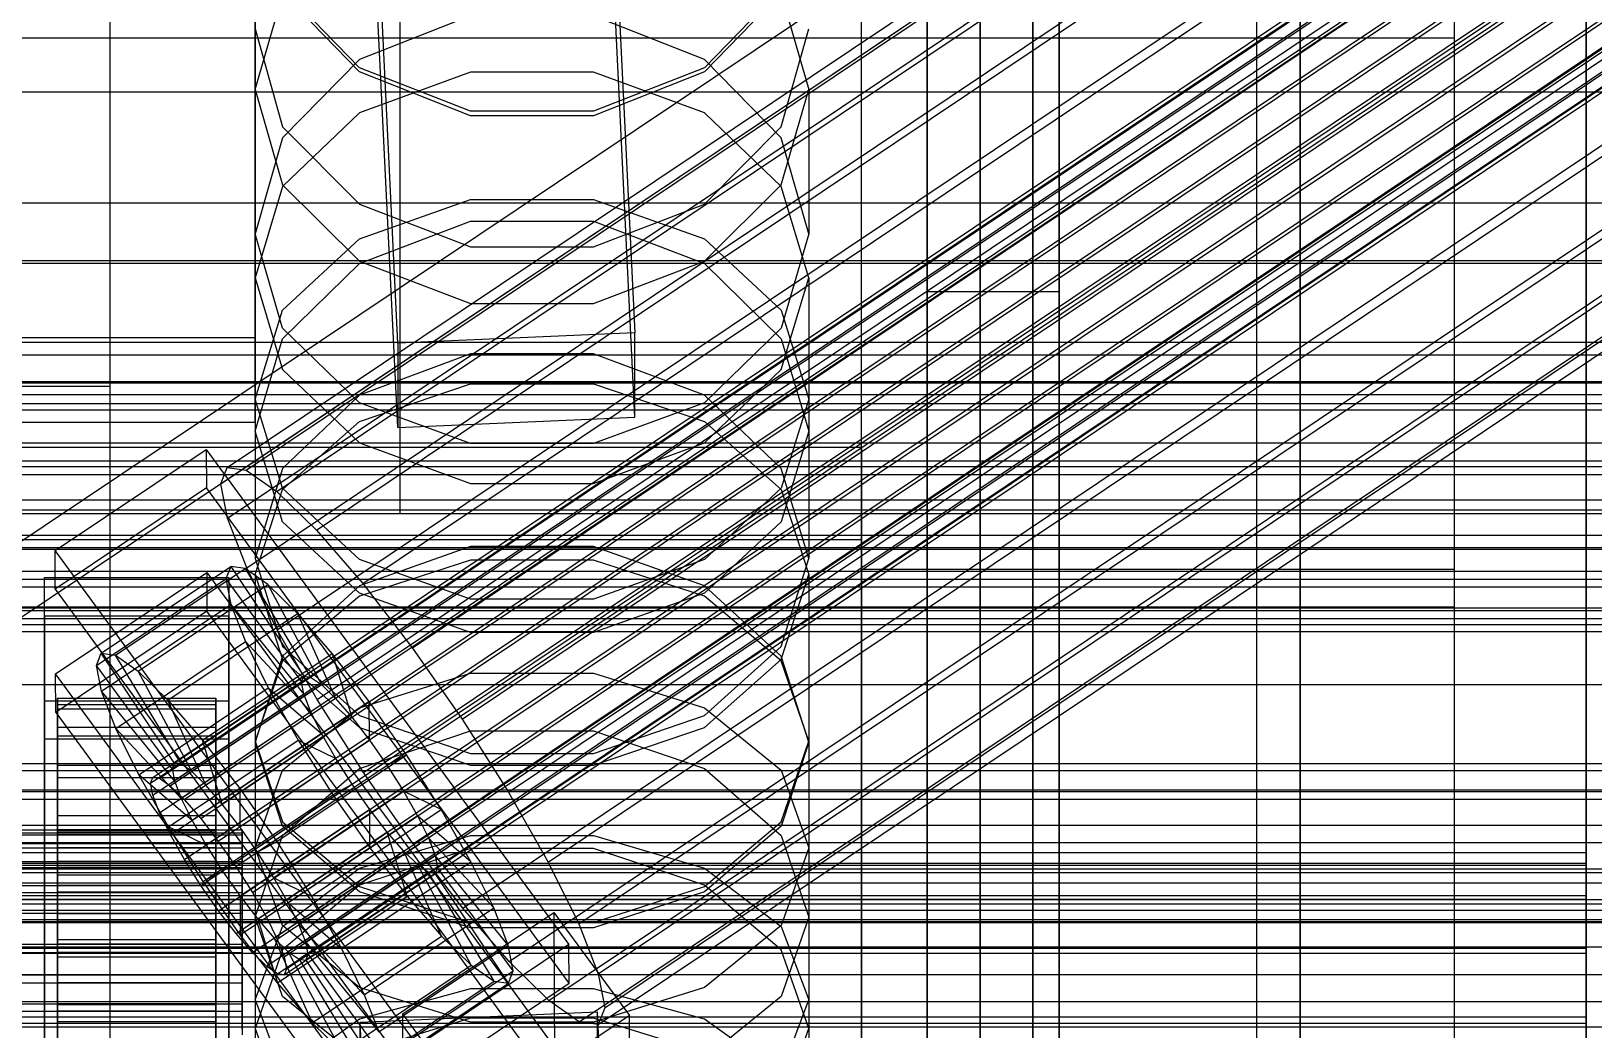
# Model space of a CAD drawing. Header units: millimetres. Extents: x -2500 to 58855, y -53268 to 6837.
# Drawn here: x 132 to 250.5, y -34574.1 to -34498.4 of the extents above; entities that cross this region are included whole.
import ezdxf

# ---------------------------------------------------------------- set-up
doc = ezdxf.new("R2010")
doc.units = ezdxf.units.MM
for name, color, linetype, lineweight in [('COTAS_O', 1, 'Continuous', 0), ('COTAS_R', 1, 'Continuous', 0), ('frontal_briquetadora', 7, 'Continuous', 0), ('frontal_C01', 7, 'Continuous', 0), ('frontal_C02', 7, 'Continuous', 0), ('frontal_C03', 7, 'Continuous', 0), ('frontal_dos-mix', 7, 'Continuous', 0), ('frontal_mezcladora', 7, 'Continuous', 0), ('frontal_secador', 7, 'Continuous', 0), ('frontal_tolva', 7, 'Continuous', 0)]:
    doc.layers.add(name, color=color, linetype=linetype, lineweight=lineweight)
doc.dimstyles.new('R19_100', dxfattribs={"dimtxt": 250, "dimasz": 150, "dimexe": 150, "dimexo": 80, "dimgap": 100, "dimtad": 1, "dimtih": 1, "dimtoh": 1, "dimdsep": 46, "dimcen": 0.09, "dimadec": 0, "dimazin": 0, "dimtfac": 1, "dimtdec": 4, "dimtofl": 0, "dimtmove": 0, "dimatfit": 3, "dimfxl": 1, "dimtolj": 1, "dimtzin": 0, "dimarcsym": 0})

# ---------------------------------------------------------------- blocks, each defined once
blk = doc.blocks.new('*D37')
at = {"layer": 'COTAS_R', "color": 0, "lineweight": -2, "transparency": 16777216}
for p, q in [((-1750, -35420), (-1750, -34450)), ((2600, -35420), (2600, -34450)), ((-1600, -34600), (2450, -34600))]:
    blk.add_line(p, q, dxfattribs=at)
at = {"layer": 'COTAS_R', "color": 0, "transparency": 16777216}
for points in [[(-1600, -34575), (-1600, -34625), (-1750, -34600)], [(2450, -34575), (2450, -34625), (2600, -34600)]]:
    blk.add_solid(points, dxfattribs=at)
at = {"layer": 'Defpoints', "color": 0, "transparency": 16777216}
for p in [(2600, -34600), (-1750, -35500), (2600, -35500)]:
    blk.add_point(p, dxfattribs=at)
blk = doc.blocks.new('*D42')
at = {"layer": 'COTAS_O', "color": 0, "lineweight": -2, "transparency": 16777216}
for p, q in [((-570, -33700), (200, -33700)), ((50, -34750), (50, -33850)), ((-570, -34900), (200, -34900))]:
    blk.add_line(p, q, dxfattribs=at)
at = {"layer": 'COTAS_O', "color": 0, "transparency": 16777216}
for points in [[(25, -33850), (75, -33850), (50, -33700)], [(25, -34750), (75, -34750), (50, -34900)]]:
    blk.add_solid(points, dxfattribs=at)
at = {"layer": 'Defpoints', "color": 0, "transparency": 16777216}
for p in [(-650, -33700), (50, -33700), (-650, -34900)]:
    blk.add_point(p, dxfattribs=at)
blk = doc.blocks.new('*D43')
at = {"layer": 'COTAS_O', "color": 0, "lineweight": -2, "transparency": 16777216}
for p, q in [((-650, -34820), (-650, -34050)), ((650, -34820), (650, -34050)), ((-500, -34200), (500, -34200))]:
    blk.add_line(p, q, dxfattribs=at)
at = {"layer": 'COTAS_O', "color": 0, "transparency": 16777216}
for points in [[(-500, -34175), (-500, -34225), (-650, -34200)], [(500, -34175), (500, -34225), (650, -34200)]]:
    blk.add_solid(points, dxfattribs=at)
at = {"layer": 'Defpoints', "color": 0, "transparency": 16777216}
for p in [(650, -34200), (-650, -34900), (650, -34900)]:
    blk.add_point(p, dxfattribs=at)

msp = doc.modelspace()

# ---------------------------------------------------------------- linework, layer by layer
at = {"layer": 'frontal_briquetadora'}
for p, q in [((210, -34680), (210, -33820)), ((210, -34680), (210, -34260)), ((210, -34680), (210, -34305)), ((200, -34698), (200, -34454.149)), ((204, -34454.149), (204, -34698)), ((210, -34471), (210, -34680)), ((200, -34722), (200, -34478.149)), ((200, -34498.801), (200, -34481.433)), ((200, -34481.959), (200, -34498.57)), ((200, -34482.486), (200, -34499.08)), ((200, -34499.589), (200, -34483.013)), ((200, -34483.291), (200, -34727.142)), ((200, -34715.652), (200, -34483.291)), ((200, -34485.849), (200, -34502.881)), ((200, -34518.149), (200, -34488.149)), ((208, -34518.149), (208, -34488.149)), ((210, -34518.149), (210, -34488.149)), ((200, -34489.719), (200, -34722.08)), ((200, -34716.717), (200, -34489.719)), ((200, -34489.991), (200, -34507.212)), ((200, -34492.29), (200, -34719.288)), ((200, -34492.29), (200, -34713.16)), ((204, -34719.288), (204, -34492.29)), ((208, -34713.16), (208, -34492.29)), ((200, -34510.982), (200, -34493.614)), ((156.906, -34501.17), (151.08, -34495.158)), ((188.92, -34495.158), (183.094, -34501.17)), ((149, -34502.829), (151.08, -34495.6)), ((156.907, -34501.486), (151.08, -34495.478)), ((188.92, -34495.478), (183.093, -34501.486)), ((188.92, -34495.6), (191, -34502.829)), ((210, -34496), (210, -34680)), ((165.326, -34497.219), (156.906, -34500.552)), ((183.094, -34500.552), (174.674, -34497.219)), ((200, -34718.302), (200, -34497.432)), ((208, -34497.432), (208, -34718.302)), ((149, -34498.23), (151.08, -34505.662)), ((188.92, -34505.662), (191, -34498.23)), ((200, -34498.03), (200, -34515.062)), ((200, -34498.57), (200, -34514.607)), ((200, -34513.861), (200, -34498.801)), ((200, -34499.08), (200, -34515.099)), ((200, -34515.589), (200, -34499.589)), ((156.906, -34500.552), (151.08, -34506.493)), ((165.326, -34504.474), (156.906, -34501.17)), ((183.094, -34501.17), (174.674, -34504.474)), ((188.92, -34506.493), (183.094, -34500.552)), ((165.327, -34504.82), (156.907, -34501.486)), ((165.327, -34501.512), (156.907, -34504.604)), ((174.673, -34501.512), (165.327, -34501.512)), ((183.093, -34501.486), (174.673, -34504.82)), ((183.093, -34504.604), (174.673, -34501.512)), ((149, -34502.829), (149, -34513.787)), ((149, -34502.829), (151.08, -34510.058)), ((188.92, -34510.058), (191, -34502.829)), ((191, -34502.829), (191, -34513.787)), ((200, -34502.881), (200, -34516.984)), ((156.907, -34504.604), (151.08, -34510.176)), ((174.674, -34504.474), (165.326, -34504.474)), ((174.673, -34504.82), (165.327, -34504.82)), ((188.92, -34510.176), (183.093, -34504.604)), ((151.08, -34505.662), (156.906, -34511.534)), ((183.094, -34511.534), (188.92, -34505.662)), ((151.08, -34506.493), (149, -34513.787)), ((191, -34513.787), (188.92, -34506.493)), ((200, -34507.212), (200, -34521.811)), ((151.08, -34510.176), (149, -34517.123)), ((151.08, -34510.058), (156.907, -34515.855)), ((183.093, -34515.855), (188.92, -34510.058)), ((191, -34517.123), (188.92, -34510.176)), ((156.906, -34511.534), (165.326, -34514.76)), ((156.907, -34514.166), (165.327, -34511.161)), ((165.327, -34511.161), (174.673, -34511.161)), ((174.673, -34511.161), (183.093, -34514.166)), ((174.674, -34514.76), (183.094, -34511.534)), ((200, -34526.043), (200, -34510.982)), ((156.906, -34516.027), (165.326, -34512.811)), ((165.326, -34512.811), (174.674, -34512.811)), ((174.674, -34512.811), (183.094, -34516.027)), ((151.08, -34520.952), (149, -34513.787)), ((151.08, -34519.58), (156.907, -34514.166)), ((183.093, -34514.166), (188.92, -34519.58)), ((191, -34513.787), (188.92, -34520.952)), ((200, -34524.321), (200, -34513.861)), ((165.326, -34514.76), (174.674, -34514.76)), ((200, -34514.607), (200, -34530.029)), ((200, -34515.062), (200, -34529.165)), ((200, -34515.099), (200, -34530.501)), ((151.08, -34521.752), (156.906, -34516.027)), ((156.907, -34515.855), (165.327, -34519.072)), ((174.673, -34519.072), (183.093, -34515.855)), ((183.094, -34516.027), (188.92, -34521.752)), ((200, -34530.972), (200, -34515.589)), ((149, -34517.123), (149, -34528.769)), ((149, -34517.123), (151.08, -34524.071)), ((188.92, -34524.071), (191, -34517.123)), ((191, -34517.123), (191, -34528.769)), ((200, -34516.984), (200, -34526.011)), ((200, -34518.149), (208, -34518.149)), ((208, -34518.149), (210, -34518.149)), ((149, -34526.331), (151.08, -34519.58)), ((165.327, -34519.072), (174.673, -34519.072)), ((188.92, -34519.58), (191, -34526.331)), ((156.906, -34526.603), (151.08, -34520.952)), ((188.92, -34520.952), (183.094, -34526.603)), ((149, -34528.769), (151.08, -34521.752)), ((188.92, -34521.752), (191, -34528.769)), ((200, -34521.811), (200, -34531.565)), ((165.326, -34522.89), (156.906, -34526.023)), ((174.674, -34522.89), (165.326, -34522.89)), ((183.094, -34526.023), (174.674, -34522.89)), ((151.08, -34524.071), (156.907, -34529.643)), ((183.093, -34529.643), (188.92, -34524.071)), ((200, -34528.587), (200, -34524.321)), ((156.906, -34526.023), (151.08, -34531.596)), ((156.907, -34528.025), (165.327, -34525.158)), ((165.327, -34525.158), (174.673, -34525.158)), ((174.673, -34525.158), (183.093, -34528.025)), ((188.92, -34531.596), (183.094, -34526.023)), ((200, -34526.011), (200, -34528.587)), ((200, -34536.502), (200, -34526.043)), ((149, -34526.331), (149, -34538.419)), ((151.08, -34533.082), (149, -34526.331)), ((165.326, -34529.704), (156.906, -34526.603)), ((183.094, -34526.603), (174.674, -34529.704)), ((191, -34526.331), (188.92, -34533.082)), ((191, -34526.331), (191, -34538.419)), ((151.08, -34533.192), (156.907, -34528.025)), ((183.093, -34528.025), (188.92, -34533.192)), ((151.08, -34535.648), (149, -34528.769)), ((156.907, -34529.643), (165.327, -34532.735)), ((174.674, -34529.704), (165.326, -34529.704)), ((174.673, -34532.735), (183.093, -34529.643)), ((191, -34528.769), (188.92, -34535.649)), ((200, -34529.165), (200, -34538.192)), ((195, -34530), (-195, -34530)), ((195, -34580), (195, -34530)), ((195, -34530), (195, -34537)), ((200, -34530.029), (200, -34544.797)), ((200, -34530.501), (200, -34545.247)), ((151.08, -34531.596), (149, -34538.419)), ((191, -34538.419), (188.92, -34531.596)), ((200, -34545.697), (200, -34530.972)), ((200, -34531.565), (200, -34534.991)), ((149, -34539.635), (151.08, -34533.192)), ((156.907, -34538.496), (151.08, -34533.082)), ((165.327, -34532.735), (174.673, -34532.735)), ((188.92, -34533.082), (183.093, -34538.496)), ((188.92, -34533.192), (191, -34539.635)), ((156.906, -34541.066), (151.08, -34535.648)), ((188.92, -34535.649), (183.094, -34541.066)), ((200, -34540.768), (200, -34536.502)), ((195, -34537), (-195, -34537)), ((165.326, -34537.508), (156.906, -34540.51)), ((174.674, -34537.508), (165.326, -34537.508)), ((183.094, -34540.51), (174.674, -34537.508)), ((195, -34537), (195, -34587)), ((149, -34538.419), (151.08, -34545.1)), ((165.327, -34541.501), (156.907, -34538.496)), ((165.327, -34538.552), (156.907, -34541.275)), ((174.673, -34538.552), (165.327, -34538.552)), ((183.093, -34538.496), (174.673, -34541.501)), ((183.093, -34541.275), (174.673, -34538.552)), ((188.92, -34545.1), (191, -34538.419)), ((200, -34538.192), (200, -34540.768)), ((149, -34539.635), (149, -34552.363)), ((149, -34539.635), (151.08, -34546.078)), ((188.92, -34546.078), (191, -34539.635)), ((191, -34539.635), (191, -34552.363)), ((156.906, -34540.51), (151.08, -34545.844)), ((156.907, -34541.275), (151.08, -34546.182)), ((165.326, -34544.034), (156.906, -34541.066)), ((174.673, -34541.501), (165.327, -34541.501)), ((183.094, -34541.066), (174.674, -34544.034)), ((188.92, -34546.182), (183.093, -34541.275)), ((188.92, -34545.844), (183.094, -34540.51)), ((151.08, -34545.1), (156.906, -34550.353)), ((174.674, -34544.034), (165.326, -34544.034)), ((183.094, -34550.353), (188.92, -34545.1)), ((200, -34544.797), (200, -34558.872)), ((151.08, -34545.844), (149, -34552.363)), ((151.08, -34546.182), (149, -34552.301)), ((151.08, -34546.078), (156.907, -34551.244)), ((183.093, -34551.244), (188.92, -34546.078)), ((191, -34552.363), (188.92, -34545.844)), ((191, -34552.301), (188.92, -34546.182)), ((200, -34545.247), (200, -34559.3)), ((200, -34559.728), (200, -34545.697)), ((156.907, -34549.754), (165.327, -34547.13)), ((165.327, -34547.13), (174.673, -34547.13)), ((174.673, -34547.13), (183.093, -34549.754)), ((151.08, -34554.481), (156.907, -34549.754)), ((183.093, -34549.754), (188.92, -34554.481)), ((156.906, -34550.353), (165.326, -34553.23)), ((174.674, -34553.23), (183.094, -34550.353)), ((156.906, -34554.358), (165.326, -34551.493)), ((156.907, -34551.244), (165.327, -34554.112)), ((165.326, -34551.493), (174.674, -34551.493)), ((174.673, -34554.112), (183.093, -34551.244)), ((174.674, -34551.493), (183.094, -34554.358)), ((149, -34552.301), (149, -34565.638)), ((149, -34552.301), (151.08, -34558.42)), ((151.08, -34558.731), (149, -34552.363)), ((165.326, -34553.23), (174.674, -34553.23)), ((188.92, -34558.42), (191, -34552.301)), ((191, -34552.363), (188.92, -34558.731)), ((191, -34552.301), (191, -34565.638)), ((149, -34560.376), (151.08, -34554.481)), ((151.08, -34559.44), (156.906, -34554.358)), ((165.327, -34554.112), (174.673, -34554.112)), ((183.094, -34554.358), (188.92, -34559.44)), ((188.92, -34554.481), (191, -34560.376)), ((151.08, -34558.42), (156.907, -34563.327)), ((156.906, -34563.729), (151.08, -34558.731)), ((183.093, -34563.327), (188.92, -34558.42)), ((188.92, -34558.731), (183.094, -34563.729)), ((200, -34558.872), (200, -34572.218)), ((200, -34559.3), (200, -34572.623)), ((149, -34565.638), (151.08, -34559.44)), ((149, -34560.376), (149, -34574.101)), ((151.08, -34566.271), (149, -34560.376)), ((165.326, -34560.448), (156.906, -34563.217)), ((156.907, -34561.918), (165.327, -34559.449)), ((174.674, -34560.448), (165.326, -34560.448)), ((165.327, -34559.449), (174.673, -34559.449)), ((174.673, -34559.449), (183.093, -34561.918)), ((183.094, -34563.217), (174.674, -34560.448)), ((188.92, -34559.44), (191, -34565.638)), ((191, -34560.376), (188.92, -34566.271)), ((191, -34560.376), (191, -34574.101)), ((200, -34573.027), (200, -34559.728)), ((151.08, -34566.366), (156.907, -34561.918)), ((183.093, -34561.918), (188.92, -34566.366)), ((156.906, -34563.217), (151.08, -34568.125)), ((165.326, -34566.461), (156.906, -34563.729)), ((156.907, -34563.327), (165.327, -34566.05)), ((174.673, -34566.05), (183.093, -34563.327)), ((183.094, -34563.729), (174.674, -34566.461)), ((188.92, -34568.125), (183.094, -34563.217)), ((151.08, -34571.679), (149, -34565.638)), ((149, -34571.912), (151.08, -34566.366)), ((156.907, -34570.998), (151.08, -34566.271)), ((165.327, -34566.05), (174.673, -34566.05)), ((188.92, -34566.271), (183.093, -34570.998)), ((191, -34565.638), (188.92, -34571.679)), ((188.92, -34566.366), (191, -34571.912)), ((174.674, -34566.461), (165.326, -34566.461)), ((151.08, -34568.125), (149, -34574.101)), ((191, -34574.101), (188.92, -34568.125)), ((165.327, -34573.621), (156.907, -34570.998)), ((165.327, -34571.082), (156.907, -34573.39)), ((174.673, -34571.082), (165.327, -34571.082)), ((183.093, -34570.998), (174.673, -34573.621)), ((183.093, -34573.39), (174.673, -34571.082)), ((149, -34571.912), (149, -34586.193)), ((149, -34571.912), (151.08, -34577.459)), ((156.906, -34576.409), (151.08, -34571.679)), ((188.92, -34571.679), (183.094, -34576.409)), ((188.92, -34577.459), (191, -34571.912)), ((191, -34571.912), (191, -34586.193)), ((200, -34572.218), (200, -34584.801)), ((156.907, -34573.39), (151.08, -34577.548)), ((165.326, -34573.305), (156.906, -34575.925)), ((174.674, -34573.305), (165.326, -34573.305)), ((183.094, -34575.925), (174.674, -34573.305)), ((188.92, -34577.548), (183.093, -34573.39)), ((200, -34572.623), (200, -34585.182)), ((200, -34585.562), (200, -34573.027)), ((149, -34574.101), (151.08, -34579.916)), ((174.673, -34573.621), (165.327, -34573.621)), ((188.92, -34579.916), (191, -34574.101))]:
    msp.add_line(p, q, dxfattribs=at)
at = {"layer": 'frontal_C01'}
for p, q in [((250, -35735.764), (250, -32680.37)), ((250, -32685.104), (250, -35740.498)), ((228.298, -34675.195), (228.298, -34363.008)), ((228.298, -34368.695), (228.298, -34680.882)), ((159.83, -34522.078), (156.962, -34463.259)), ((174.943, -34462.472), (177.811, -34521.291)), ((177.811, -34527.696), (174.943, -34468.877)), ((159.83, -34528.483), (156.962, -34469.663)), ((149, -34476.589), (149, -34521.683)), ((149, -34528.087), (149, -34482.992)), ((-425, -34515.805), (425, -34515.805)), ((177.811, -34521.291), (159.83, -34522.078)), ((177.811, -34527.696), (177.811, -34521.291)), ((149, -34521.683), (131, -34521.683)), ((149, -34528.087), (149, -34521.683)), ((159.83, -34522.078), (159.83, -34528.483)), ((425, -34527.173), (-425, -34527.173)), ((131, -34528.087), (149, -34528.087)), ((159.83, -34528.483), (177.811, -34527.696)), ((425, -34532.07), (-425, -34532.07)), ((-425, -34543.438), (425, -34543.438)), ((-450, -34566.054), (450, -34566.054))]:
    msp.add_line(p, q, dxfattribs=at)
at = {"layer": 'frontal_C02'}
for p, q in [((250, -35767.535), (250, -32976.99)), ((250, -32981.769), (250, -35772.314)), ((146.872, -34531.511), (331.181, -34408.027)), ((148.32, -34531.708), (332.629, -34408.224)), ((146.383, -34532.755), (330.692, -34409.271)), ((150.629, -34533.332), (334.938, -34409.848)), ((141.045, -34555.478), (354.844, -34412.236)), ((141.218, -34555.037), (355.017, -34411.796)), ((141.731, -34555.107), (355.53, -34411.865)), ((146.887, -34535.354), (331.197, -34411.87)), ((141.224, -34556.399), (355.022, -34413.157)), ((142.549, -34555.682), (356.348, -34412.441)), ((143.617, -34556.724), (357.415, -34413.483)), ((153.641, -34536.272), (337.95, -34412.788)), ((141.742, -34557.737), (355.541, -34414.496)), ((144.861, -34558.161), (358.659, -34414.92)), ((148.35, -34539.132), (332.659, -34415.648)), ((142.565, -34559.402), (356.363, -34416.161)), ((359.995, -34416.655), (146.196, -34559.896)), ((157.152, -34540.328), (341.461, -34416.844)), ((143.635, -34561.28), (357.434, -34418.039)), ((147.533, -34561.81), (361.332, -34418.568)), ((144.881, -34563.243), (358.68, -34420.001)), ((148.779, -34563.773), (362.578, -34420.531)), ((150.672, -34543.83), (334.981, -34420.346)), ((345.231, -34421.74), (160.922, -34545.224)), ((146.218, -34565.157), (360.017, -34421.915)), ((149.85, -34565.651), (363.648, -34422.409)), ((147.554, -34566.891), (361.352, -34423.65)), ((150.672, -34567.315), (364.471, -34424.074)), ((148.798, -34568.329), (362.596, -34425.087)), ((151.191, -34568.654), (364.989, -34425.413)), ((149.865, -34569.37), (363.664, -34426.129)), ((151.369, -34569.575), (365.168, -34426.334)), ((153.694, -34549.13), (338.003, -34425.646)), ((150.683, -34569.946), (364.482, -34426.704)), ((151.196, -34570.016), (364.995, -34426.774)), ((164.693, -34550.626), (349.002, -34427.142)), ((157.211, -34554.67), (341.52, -34431.186)), ((168.21, -34556.165), (352.519, -34432.681)), ((160.982, -34560.071), (345.291, -34436.587)), ((171.232, -34561.465), (355.541, -34437.981)), ((164.752, -34564.967), (349.061, -34441.483)), ((173.554, -34566.164), (357.863, -34442.68)), ((168.263, -34569.023), (352.572, -34445.539)), ((175.016, -34569.941), (359.326, -34446.457)), ((171.275, -34571.963), (355.584, -34448.479)), ((175.521, -34572.541), (359.83, -34449.057)), ((173.584, -34573.587), (357.893, -34450.103)), ((175.032, -34573.784), (359.341, -34450.3)), ((228.298, -34472.116), (130, -34537.975)), ((228.298, -34756.938), (228.298, -34472.116)), ((130, -34543.716), (228.298, -34477.858)), ((228.298, -34477.858), (228.298, -34762.679)), ((133.809, -34537.827), (145.277, -34530.143)), ((145.277, -34530.143), (145.289, -34533.066)), ((145.277, -34530.143), (172.809, -34567.736)), ((146.383, -34532.755), (146.872, -34531.511)), ((146.872, -34531.511), (148.32, -34531.708)), ((148.32, -34531.708), (150.629, -34533.332)), ((145.289, -34533.066), (133.821, -34540.749)), ((172.821, -34570.659), (145.289, -34533.066)), ((146.887, -34535.354), (146.383, -34532.755)), ((150.629, -34533.332), (153.641, -34536.272)), ((148.35, -34539.132), (146.887, -34535.354)), ((153.641, -34536.272), (157.152, -34540.328)), ((133.821, -34540.749), (133.809, -34537.827)), ((161.341, -34575.42), (133.809, -34537.827)), ((137.313, -34545.618), (147.143, -34539.032)), ((138.396, -34545.765), (148.226, -34539.179)), ((147.143, -34539.032), (146.777, -34539.962)), ((148.226, -34539.179), (147.143, -34539.032)), ((147.143, -34539.032), (152.686, -34547.354)), ((149.953, -34540.394), (148.226, -34539.179)), ((148.226, -34539.179), (153.199, -34547.423)), ((150.672, -34543.83), (148.35, -34539.132)), ((133, -34542.796), (133, -34539.873)), ((133, -34539.873), (147, -34539.873)), ((133, -34585.777), (133, -34539.873)), ((133.847, -34547.179), (145.315, -34539.496)), ((136.948, -34546.548), (146.777, -34539.962)), ((145.315, -34539.496), (145.327, -34542.418)), ((145.315, -34539.496), (172.847, -34577.089)), ((146.777, -34539.962), (152.513, -34547.794)), ((146.777, -34539.962), (147.155, -34541.907)), ((147, -34539.873), (147, -34542.796)), ((147, -34539.873), (147, -34585.777)), ((157.152, -34540.328), (160.922, -34545.224)), ((133.821, -34540.749), (161.353, -34578.342)), ((140.123, -34546.98), (149.953, -34540.394)), ((152.207, -34542.594), (149.953, -34540.394)), ((149.953, -34540.394), (154.017, -34547.999)), ((145.327, -34542.418), (133.859, -34550.102)), ((137.325, -34548.492), (147.155, -34541.907)), ((142.377, -34549.179), (152.207, -34542.594)), ((172.859, -34580.011), (145.327, -34542.418)), ((147.155, -34541.907), (152.692, -34548.715)), ((147.155, -34541.907), (148.249, -34544.732)), ((154.833, -34545.628), (152.207, -34542.594)), ((152.207, -34542.594), (155.085, -34549.041)), ((147, -34542.796), (133, -34542.796)), ((133, -34542.796), (133, -34588.7)), ((147, -34588.7), (147, -34542.796)), ((153.694, -34549.13), (150.672, -34543.83)), ((138.419, -34551.318), (148.249, -34544.732)), ((148.249, -34544.732), (153.21, -34550.054)), ((148.249, -34544.732), (149.985, -34548.247)), ((136.948, -34546.548), (137.313, -34545.618)), ((142.856, -34553.939), (137.313, -34545.618)), ((137.313, -34545.618), (138.396, -34545.765)), ((143.369, -34554.009), (138.396, -34545.765)), ((138.396, -34545.765), (140.123, -34546.98)), ((145.003, -34552.214), (154.833, -34545.628)), ((157.653, -34549.29), (154.833, -34545.628)), ((154.833, -34545.628), (156.329, -34550.478)), ((160.922, -34545.224), (164.693, -34550.626)), ((133.859, -34550.102), (133.847, -34547.179)), ((161.379, -34584.772), (133.847, -34547.179)), ((142.683, -34554.38), (136.948, -34546.548)), ((137.325, -34548.492), (136.948, -34546.548)), ((144.188, -34554.585), (140.123, -34546.98)), ((140.123, -34546.98), (142.377, -34549.179)), ((152.686, -34547.354), (142.856, -34553.939)), ((153.199, -34547.423), (143.369, -34554.009)), ((152.513, -34547.794), (152.686, -34547.354)), ((152.686, -34547.354), (153.199, -34547.423)), ((153.199, -34547.423), (154.017, -34547.999)), ((142.862, -34555.301), (137.325, -34548.492)), ((138.419, -34551.318), (137.325, -34548.492)), ((140.156, -34554.833), (149.985, -34548.247)), ((152.513, -34547.794), (142.683, -34554.38)), ((154.017, -34547.999), (144.188, -34554.585)), ((149.985, -34548.247), (154.033, -34551.719)), ((149.985, -34548.247), (152.246, -34552.212)), ((152.692, -34548.715), (152.513, -34547.794)), ((154.017, -34547.999), (155.085, -34549.041)), ((133, -34552.148), (133, -34549.226)), ((133, -34549.226), (147, -34549.226)), ((133, -34595.13), (133, -34549.226)), ((134, -34559.012), (134, -34549.018)), ((134, -34549.018), (134, -34549.494)), ((134, -34549.018), (146, -34549.018)), ((134, -34549.836), (134, -34549.018)), ((134, -34559.238), (134, -34549.494)), ((134, -34549.494), (134, -34551.232)), ((134, -34549.494), (146, -34549.494)), ((134, -34559.4), (134, -34549.836)), ((134, -34549.836), (146, -34549.836)), ((134, -34551.893), (134, -34549.836)), ((145.255, -34555.626), (142.377, -34549.179)), ((142.377, -34549.179), (145.003, -34552.214)), ((152.692, -34548.715), (142.862, -34555.301)), ((155.085, -34549.041), (145.255, -34555.626)), ((146, -34549.494), (146, -34549.018)), ((146, -34549.018), (146, -34559.012)), ((146, -34549.018), (146, -34549.836)), ((146, -34551.232), (146, -34549.494)), ((146, -34549.494), (146, -34559.238)), ((146, -34549.836), (146, -34559.4)), ((146, -34549.836), (146, -34551.893)), ((147, -34549.226), (147, -34552.148)), ((147, -34549.226), (147, -34595.13)), ((157.653, -34549.29), (147.823, -34555.876)), ((153.21, -34550.054), (152.692, -34548.715)), ((157.211, -34554.67), (153.694, -34549.13)), ((155.085, -34549.041), (156.329, -34550.478)), ((157.665, -34552.213), (157.653, -34549.29)), ((160.474, -34553.33), (157.653, -34549.29)), ((133.859, -34550.102), (161.391, -34587.695)), ((153.21, -34550.054), (143.38, -34556.64)), ((156.329, -34550.478), (146.499, -34557.064)), ((154.033, -34551.719), (153.21, -34550.054)), ((156.329, -34550.478), (157.665, -34552.213)), ((164.693, -34550.626), (168.21, -34556.165)), ((147, -34552.148), (133, -34552.148)), ((133, -34552.148), (133, -34598.053)), ((134, -34560.061), (134, -34551.232)), ((134, -34551.232), (134, -34554.112)), ((134, -34551.232), (146, -34551.232)), ((134, -34560.374), (134, -34551.893)), ((134, -34551.893), (146, -34551.893)), ((134, -34555.047), (134, -34551.893)), ((143.38, -34556.64), (138.419, -34551.318)), ((140.156, -34554.833), (138.419, -34551.318)), ((142.416, -34558.798), (152.246, -34552.212)), ((154.033, -34551.719), (144.203, -34558.305)), ((146.499, -34557.064), (145.003, -34552.214)), ((145.003, -34552.214), (147.823, -34555.876)), ((146, -34554.112), (146, -34551.232)), ((146, -34551.232), (146, -34560.061)), ((146, -34551.893), (146, -34560.374)), ((146, -34551.893), (146, -34555.047)), ((147, -34598.053), (147, -34552.148)), ((147.835, -34558.798), (157.665, -34552.213)), ((152.246, -34552.212), (155.103, -34553.597)), ((152.246, -34552.212), (154.877, -34556.355)), ((155.103, -34553.597), (154.033, -34551.719)), ((157.665, -34552.213), (159.001, -34554.126)), ((150.644, -34559.916), (160.474, -34553.33)), ((160.474, -34553.33), (159.001, -34554.126)), ((163.105, -34557.474), (160.474, -34553.33)), ((134, -34561.425), (134, -34554.112)), ((134, -34554.112), (134, -34557.94)), ((134, -34554.112), (146, -34554.112)), ((142.856, -34553.939), (142.683, -34554.38)), ((142.683, -34554.38), (142.862, -34555.301)), ((143.369, -34554.009), (142.856, -34553.939)), ((144.188, -34554.585), (143.369, -34554.009)), ((145.255, -34555.626), (144.188, -34554.585)), ((155.103, -34553.597), (145.274, -34560.182)), ((146, -34557.94), (146, -34554.112)), ((146, -34554.112), (146, -34561.425)), ((159.001, -34554.126), (149.171, -34560.712)), ((156.35, -34555.559), (155.103, -34553.597)), ((159.001, -34554.126), (160.247, -34556.089)), ((134, -34561.868), (134, -34555.047)), ((134, -34555.047), (146, -34555.047)), ((134, -34559.085), (134, -34555.047)), ((144.203, -34558.305), (140.156, -34554.833)), ((142.416, -34558.798), (140.156, -34554.833)), ((141.045, -34555.478), (141.218, -34555.037)), ((141.224, -34556.399), (141.045, -34555.478)), ((141.218, -34555.037), (141.731, -34555.107)), ((141.731, -34555.107), (142.549, -34555.682)), ((142.549, -34555.682), (143.617, -34556.724)), ((142.862, -34555.301), (143.38, -34556.64)), ((146.499, -34557.064), (145.255, -34555.626)), ((146, -34555.047), (146, -34561.868)), ((146, -34555.047), (146, -34559.085)), ((156.35, -34555.559), (146.52, -34562.145)), ((154.877, -34556.355), (156.35, -34555.559)), ((157.686, -34557.473), (156.35, -34555.559)), ((160.982, -34560.071), (157.211, -34554.67)), ((141.742, -34557.737), (141.224, -34556.399)), ((143.38, -34556.64), (144.203, -34558.305)), ((143.617, -34556.724), (144.861, -34558.161)), ((145.047, -34562.941), (154.877, -34556.355)), ((147.823, -34555.876), (147.835, -34558.798)), ((147.823, -34555.876), (150.644, -34559.916)), ((160.247, -34556.089), (150.417, -34562.675)), ((154.877, -34556.355), (157.698, -34560.396)), ((163.105, -34557.474), (160.247, -34556.089)), ((160.247, -34556.089), (161.318, -34557.967)), ((168.21, -34556.165), (171.232, -34561.465)), ((134, -34563.238), (134, -34557.94)), ((134, -34557.94), (134, -34562.454)), ((134, -34557.94), (146, -34557.94)), ((142.565, -34559.402), (141.742, -34557.737)), ((146, -34562.454), (146, -34557.94)), ((146, -34557.94), (146, -34563.238)), ((147.835, -34558.798), (146.499, -34557.064)), ((157.686, -34557.473), (147.856, -34564.059)), ((161.318, -34557.967), (151.488, -34564.553)), ((153.275, -34564.06), (163.105, -34557.474)), ((157.698, -34560.396), (157.686, -34557.473)), ((159.022, -34559.208), (157.686, -34557.473)), ((165.365, -34561.438), (161.318, -34557.967)), ((161.318, -34557.967), (162.14, -34559.632)), ((165.365, -34561.438), (163.105, -34557.474)), ((-148, -34559.012), (148, -34559.012)), ((-148, -34559.238), (148, -34559.238)), ((134, -34559.238), (134, -34559.012)), ((146, -34559.012), (134, -34559.012)), ((134, -34559.012), (134, -34559.4)), ((134, -34563.781), (134, -34559.085)), ((134, -34559.085), (146, -34559.085)), ((134, -34563.731), (134, -34559.085)), ((134, -34560.061), (134, -34559.238)), ((146, -34559.238), (134, -34559.238)), ((145.274, -34560.182), (142.416, -34558.798)), ((145.047, -34562.941), (142.416, -34558.798)), ((144.203, -34558.305), (145.274, -34560.182)), ((144.861, -34558.161), (146.196, -34559.896)), ((146, -34559.012), (146, -34559.238)), ((146, -34559.4), (146, -34559.012)), ((146, -34559.085), (146, -34563.781)), ((146, -34559.085), (146, -34563.731)), ((146, -34559.238), (146, -34560.061)), ((149.171, -34560.712), (147.835, -34558.798)), ((148, -34559.238), (148, -34559.012)), ((148, -34559.012), (148, -34559.4)), ((148, -34560.061), (148, -34559.238)), ((159.022, -34559.208), (149.192, -34565.794)), ((160.518, -34564.058), (159.022, -34559.208)), ((160.266, -34560.645), (159.022, -34559.208)), ((-148, -34559.4), (148, -34559.4)), ((-148, -34560.061), (148, -34560.061)), ((-148, -34560.374), (148, -34560.374)), ((146, -34559.4), (134, -34559.4)), ((134, -34559.4), (134, -34560.374)), ((134, -34561.425), (134, -34560.061)), ((146, -34560.061), (134, -34560.061)), ((146, -34560.374), (134, -34560.374)), ((134, -34560.374), (134, -34561.868)), ((143.635, -34561.28), (142.565, -34559.402)), ((145.274, -34560.182), (146.52, -34562.145)), ((146, -34560.374), (146, -34559.4)), ((146, -34560.061), (146, -34561.425)), ((146, -34561.868), (146, -34560.374)), ((146.196, -34559.896), (147.533, -34561.81)), ((147.868, -34566.982), (157.698, -34560.396)), ((148, -34559.4), (148, -34560.374)), ((148, -34561.425), (148, -34560.061)), ((148, -34560.374), (148, -34561.868)), ((149.171, -34560.712), (150.644, -34559.916)), ((150.644, -34559.916), (153.275, -34564.06)), ((162.14, -34559.632), (152.311, -34566.218)), ((157.698, -34560.396), (160.518, -34564.058)), ((164.752, -34564.967), (160.982, -34560.071)), ((167.102, -34564.953), (162.14, -34559.632)), ((162.14, -34559.632), (162.659, -34560.971)), ((-148, -34561.425), (148, -34561.425)), ((134, -34563.238), (134, -34561.425)), ((146, -34561.425), (134, -34561.425)), ((144.881, -34563.243), (143.635, -34561.28)), ((146, -34561.425), (146, -34563.238)), ((148, -34563.238), (148, -34561.425)), ((150.417, -34562.675), (149.171, -34560.712)), ((160.266, -34560.645), (150.436, -34567.231)), ((161.333, -34561.687), (151.503, -34568.273)), ((162.659, -34560.971), (152.829, -34567.556)), ((155.535, -34568.024), (165.365, -34561.438)), ((163.144, -34567.092), (160.266, -34560.645)), ((161.333, -34561.687), (160.266, -34560.645)), ((165.397, -34569.292), (161.333, -34561.687)), ((162.151, -34562.262), (161.333, -34561.687)), ((168.196, -34567.779), (162.659, -34560.971)), ((162.659, -34560.971), (162.837, -34561.892)), ((167.102, -34564.953), (165.365, -34561.438)), ((171.232, -34561.465), (173.554, -34566.164)), ((-148, -34561.868), (148, -34561.868)), ((146, -34561.868), (134, -34561.868)), ((134, -34561.868), (134, -34563.781)), ((134, -34562.454), (134, -34565.376)), ((146, -34562.454), (134, -34562.454)), ((134, -34562.454), (134, -34567.346)), ((146.52, -34562.145), (145.047, -34562.941)), ((146, -34563.781), (146, -34561.868)), ((146, -34565.376), (146, -34562.454)), ((146, -34567.346), (146, -34562.454)), ((146.52, -34562.145), (147.856, -34564.059)), ((147.533, -34561.81), (148.779, -34563.773)), ((148, -34561.868), (148, -34563.781)), ((151.488, -34564.553), (150.417, -34562.675)), ((150.417, -34562.675), (153.275, -34564.06)), ((162.151, -34562.262), (152.321, -34568.848)), ((162.664, -34562.332), (152.835, -34568.918)), ((162.837, -34561.892), (153.008, -34568.477)), ((167.125, -34570.506), (162.151, -34562.262)), ((162.664, -34562.332), (162.151, -34562.262)), ((162.837, -34561.892), (162.664, -34562.332)), ((168.208, -34570.654), (162.664, -34562.332)), ((168.573, -34569.723), (162.837, -34561.892)), ((-148, -34563.238), (148, -34563.238)), ((-148, -34563.781), (148, -34563.781)), ((134, -34565.376), (134, -34563.238)), ((146, -34563.238), (134, -34563.238)), ((134, -34565.981), (134, -34563.731)), ((134, -34563.731), (146, -34563.731)), ((134, -34568.668), (134, -34563.731)), ((146, -34563.781), (134, -34563.781)), ((134, -34563.781), (134, -34565.981)), ((146.218, -34565.157), (144.881, -34563.243)), ((147.868, -34566.982), (145.047, -34562.941)), ((146, -34563.238), (146, -34565.376)), ((146, -34563.731), (146, -34565.981)), ((146, -34563.731), (146, -34568.668)), ((146, -34565.981), (146, -34563.781)), ((147.856, -34564.059), (147.868, -34566.982)), ((147.856, -34564.059), (149.192, -34565.794)), ((148, -34565.376), (148, -34563.238)), ((148, -34563.781), (148, -34565.981)), ((148.779, -34563.773), (149.85, -34565.651)), ((150.688, -34570.644), (160.518, -34564.058)), ((153.275, -34564.06), (155.535, -34568.024)), ((160.518, -34564.058), (163.144, -34567.092)), ((147.554, -34566.891), (146.218, -34565.157)), ((152.311, -34566.218), (151.488, -34564.553)), ((151.488, -34564.553), (155.535, -34568.024)), ((157.272, -34571.539), (167.102, -34564.953)), ((168.263, -34569.023), (164.752, -34564.967)), ((168.196, -34567.779), (167.102, -34564.953)), ((148, -34565.376), (-148, -34565.376)), ((-148, -34565.981), (148, -34565.981)), ((134, -34565.376), (146, -34565.376)), ((134, -34567.694), (134, -34565.376)), ((146, -34565.981), (134, -34565.981)), ((134, -34565.981), (134, -34568.32)), ((146, -34565.376), (146, -34567.694)), ((146, -34568.32), (146, -34565.981)), ((148, -34567.694), (148, -34565.376)), ((148, -34565.981), (148, -34568.32)), ((149.192, -34565.794), (150.688, -34570.644)), ((149.192, -34565.794), (150.436, -34567.231)), ((149.85, -34565.651), (150.672, -34567.315)), ((152.829, -34567.556), (152.311, -34566.218)), ((152.311, -34566.218), (157.272, -34571.539)), ((160.19, -34572.976), (171.658, -34565.293)), ((171.658, -34565.293), (171.715, -34579.322)), ((171.658, -34565.293), (177.394, -34573.125)), ((173.554, -34566.164), (175.016, -34569.941)), ((134, -34567.694), (134, -34567.346)), ((134, -34567.346), (134, -34572.283)), ((134, -34567.346), (146, -34567.346)), ((146, -34572.283), (146, -34567.346)), ((146, -34567.346), (146, -34567.694)), ((148.798, -34568.329), (147.554, -34566.891)), ((150.688, -34570.644), (147.868, -34566.982)), ((150.436, -34567.231), (153.314, -34573.678)), ((150.436, -34567.231), (151.503, -34568.273)), ((150.672, -34567.315), (151.191, -34568.654)), ((153.008, -34568.477), (152.829, -34567.556)), ((152.829, -34567.556), (158.366, -34574.365)), ((153.314, -34573.678), (163.144, -34567.092)), ((163.144, -34567.092), (165.397, -34569.292)), ((-148, -34567.694), (148, -34567.694)), ((-148, -34568.32), (148, -34568.32)), ((134, -34570.032), (134, -34567.694)), ((146, -34567.694), (134, -34567.694)), ((134, -34568.32), (134, -34568.668)), ((146, -34568.32), (134, -34568.32)), ((134, -34568.32), (134, -34570.637)), ((134, -34568.668), (146, -34568.668)), ((134, -34573.56), (134, -34568.668)), ((146, -34567.694), (146, -34570.032)), ((146, -34568.668), (146, -34568.32)), ((146, -34570.637), (146, -34568.32)), ((146, -34568.668), (146, -34573.56)), ((148, -34570.032), (148, -34567.694)), ((148, -34568.32), (148, -34570.637)), ((149.865, -34569.37), (148.798, -34568.329)), ((151.191, -34568.654), (151.369, -34569.575)), ((151.503, -34568.273), (155.567, -34575.877)), ((151.503, -34568.273), (152.321, -34568.848)), ((152.835, -34568.918), (153.008, -34568.477)), ((153.008, -34568.477), (158.743, -34576.309)), ((155.535, -34568.024), (157.272, -34571.539)), ((158.366, -34574.365), (168.196, -34567.779)), ((172.809, -34567.736), (161.341, -34575.42)), ((168.573, -34569.723), (168.196, -34567.779)), ((172.821, -34570.659), (172.809, -34567.736)), ((150.683, -34569.946), (149.865, -34569.37)), ((151.196, -34570.016), (150.683, -34569.946)), ((151.369, -34569.575), (151.196, -34570.016)), ((152.321, -34568.848), (157.295, -34577.092)), ((152.321, -34568.848), (152.835, -34568.918)), ((152.835, -34568.918), (158.378, -34577.239)), ((155.567, -34575.877), (165.397, -34569.292)), ((158.743, -34576.309), (168.573, -34569.723)), ((165.397, -34569.292), (167.125, -34570.506)), ((168.208, -34570.654), (168.573, -34569.723)), ((171.275, -34571.963), (168.263, -34569.023)), ((175.016, -34569.941), (175.521, -34572.541)), ((-148, -34570.032), (148, -34570.032)), ((-148, -34570.637), (148, -34570.637)), ((134, -34572.233), (134, -34570.032)), ((134, -34570.032), (134, -34572.283)), ((146, -34570.032), (134, -34570.032)), ((134, -34570.637), (134, -34573.56)), ((146, -34570.637), (134, -34570.637)), ((134, -34570.637), (134, -34572.775)), ((146, -34572.283), (146, -34570.032)), ((146, -34570.032), (146, -34572.233)), ((146, -34573.56), (146, -34570.637)), ((146, -34572.775), (146, -34570.637)), ((148, -34572.233), (148, -34570.032)), ((148, -34570.637), (148, -34572.775)), ((153.314, -34573.678), (150.688, -34570.644)), ((157.295, -34577.092), (167.125, -34570.506)), ((158.378, -34577.239), (168.208, -34570.654)), ((161.353, -34578.342), (172.821, -34570.659)), ((167.125, -34570.506), (168.208, -34570.654)), ((-148, -34572.233), (148, -34572.233)), ((134, -34574.145), (134, -34572.233)), ((134, -34572.233), (134, -34576.928)), ((146, -34572.233), (134, -34572.233)), ((134, -34572.283), (134, -34576.928)), ((134, -34572.283), (146, -34572.283)), ((146, -34576.928), (146, -34572.233)), ((146, -34572.233), (146, -34574.145)), ((146, -34576.928), (146, -34572.283)), ((148, -34574.145), (148, -34572.233)), ((157.272, -34571.539), (158.366, -34574.365)), ((173.584, -34573.587), (171.275, -34571.963)), ((-148, -34572.775), (148, -34572.775)), ((134, -34572.775), (134, -34578.073)), ((146, -34572.775), (134, -34572.775)), ((134, -34572.775), (134, -34574.588)), ((134, -34573.56), (146, -34573.56)), ((134, -34578.073), (134, -34573.56)), ((146, -34578.073), (146, -34572.775)), ((146, -34574.588), (146, -34572.775)), ((146, -34573.56), (146, -34578.073)), ((148, -34572.775), (148, -34574.588)), ((156.962, -34573.623), (174.943, -34572.829)), ((160.247, -34587.005), (160.19, -34572.976)), ((165.926, -34580.808), (160.19, -34572.976)), ((177.394, -34573.125), (165.926, -34580.808)), ((174.943, -34572.829), (174.943, -34578.675)), ((174.943, -34572.829), (177.811, -34632.206)), ((175.521, -34572.541), (175.032, -34573.784)), ((177.451, -34587.154), (177.394, -34573.125)), ((155.567, -34575.877), (153.314, -34573.678)), ((156.962, -34579.469), (156.962, -34573.623)), ((159.83, -34633), (156.962, -34573.623)), ((175.032, -34573.784), (173.584, -34573.587))]:
    msp.add_line(p, q, dxfattribs=at)
at = {"layer": 'frontal_C03'}
for p, q in [((250, -35246.305), (250, -32596.305)), ((250, -32601.121), (250, -35251.121)), ((250, -34689.735), (250, -34425.813)), ((250, -34431.591), (250, -34695.514)), ((-450, -34511.425), (450, -34511.425)), ((450, -34522.982), (-450, -34522.982)), ((450, -34525.106), (-450, -34525.106)), ((-450, -34531.432), (450, -34531.432)), ((-450, -34536.663), (450, -34536.663)), ((450, -34542.204), (-450, -34542.204)), ((-250, -34560.753), (250, -34560.753)), ((-250, -34561.547), (250, -34561.547)), ((-250, -34561.69), (250, -34561.69)), ((250, -34561.547), (250, -34560.753)), ((250, -34560.753), (250, -34561.69)), ((250, -34564.017), (250, -34561.547)), ((250, -34561.69), (250, -34564.294)), ((-250, -34564.017), (250, -34564.017)), ((250, -34567.997), (250, -34564.017)), ((450, -34565.138), (-450, -34565.138)), ((-250, -34564.294), (250, -34564.294)), ((250, -34564.294), (250, -34568.387)), ((-250, -34567.997), (250, -34567.997)), ((-250, -34568.387), (250, -34568.387)), ((250, -34573.213), (250, -34567.997)), ((250, -34568.387), (250, -34573.691)), ((-250, -34573.213), (250, -34573.213)), ((250, -34579.311), (250, -34573.213)), ((-250, -34573.691), (250, -34573.691)), ((250, -34573.691), (250, -34579.845))]:
    msp.add_line(p, q, dxfattribs=at)
at = {"layer": 'frontal_dos-mix'}
msp.add_line((225, -35980), (225, -33282.5), dxfattribs=at)
at = {"layer": 'frontal_mezcladora'}
for p, q in [((160, -34535), (160, -34450)), ((240, -34535), (240, -34450)), ((240, -34498.893), (240, -34464.602)), ((138, -34525.346), (138, -34470.534)), ((195, -34539.229), (195, -34493.427)), ((240, -34539.229), (240, -34493.427)), ((-420, -34498.893), (240, -34498.893)), ((240, -34542.102), (240, -34498.893)), ((130, -34525.346), (138, -34525.346)), ((138, -34590), (138, -34525.346)), ((-315, -34535), (315, -34535)), ((160, -34535), (240, -34535)), ((195, -34590), (195, -34539.229)), ((195, -34539.229), (240, -34539.229)), ((240, -34590), (240, -34539.229)), ((-420, -34542.102), (240, -34542.102)), ((240, -34590), (240, -34542.102))]:
    msp.add_line(p, q, dxfattribs=at)
at = {"layer": 'frontal_secador'}
for p, q in [((-1250, -34516), (1250, -34516)), ((-1250, -34522), (1250, -34522)), ((-1250, -34525), (1250, -34525)), ((1250, -34526), (-1250, -34526)), ((-1250, -34526.659), (1250, -34526.659)), ((1250, -34529.659), (-1250, -34529.659)), ((-1250, -34531), (1250, -34531)), ((1250, -34534), (-1250, -34534)), ((-1250, -34534.728), (1250, -34534.728)), ((-1250, -34537.588), (1250, -34537.588)), ((1250, -34537.728), (-1250, -34537.728)), ((-1250, -34539.387), (1250, -34539.387)), ((-1250, -34540), (1250, -34540)), ((1250, -34540.588), (-1250, -34540.588)), ((1250, -34542.387), (-1250, -34542.387)), ((1250, -34543), (-1250, -34543)), ((1250, -34544), (-1250, -34544)), ((-1250, -34548), (1250, -34548)), ((1250, -34554), (-1250, -34554)), ((1250, -34554.545), (-1250, -34554.545)), ((1250, -34556), (-1250, -34556)), ((1250, -34556.144), (-1250, -34556.144)), ((1250, -34556.709), (-1250, -34556.709)), ((1250, -34558.686), (-1250, -34558.686)), ((1250, -34560), (-1250, -34560)), ((1320, -34562), (-1320, -34562)), ((1320, -34562.273), (-1320, -34562.273)), ((1250, -34562), (-1250, -34562)), ((1320, -34563.072), (-1320, -34563.072)), ((1320, -34564.343), (-1320, -34564.343)), ((1250, -34564.651), (-1250, -34564.651)), ((1320, -34566), (-1320, -34566)), ((1250, -34565.859), (-1250, -34565.859)), ((-1250, -34566), (1250, -34566)), ((1320, -34567.929), (-1320, -34567.929)), ((-1320, -34570), (1320, -34570)), ((-1250, -34570), (1250, -34570)), ((1320, -34572.071), (-1320, -34572.071)), ((1320, -34574), (-1320, -34574))]:
    msp.add_line(p, q, dxfattribs=at)
at = {"layer": 'frontal_tolva'}
msp.add_line((-1821.5, -34503), (1821.5, -34503), dxfattribs=at)

# ---------------------------------------------------------------- dimensions: what is measured, and where the dimension line sits
at = {"layer": 'COTAS_O'}
for p2, distance, picture, middle in [((-650, -33700), -700, '*D42', (50, -34300)), ((650, -34900), 700, '*D43', (0, -34200))]:
    dim = msp.add_aligned_dim(p1=(-650, -34900), p2=p2, distance=distance, text='<> O', dimstyle='R19_100', dxfattribs=at)
    dim.commit()
    dim.dimension.update_dxf_attribs({"geometry": picture, "text_midpoint": middle})
at = {"layer": 'COTAS_R'}
dim = msp.add_aligned_dim(p1=(-1750, -35500), p2=(2600, -35500), distance=900, text='<> R', dimstyle='R19_100', dxfattribs=at)
dim.commit()
dim.dimension.update_dxf_attribs({"geometry": '*D37', "text_midpoint": (425, -34600)})

doc.saveas('drawing.dxf')
